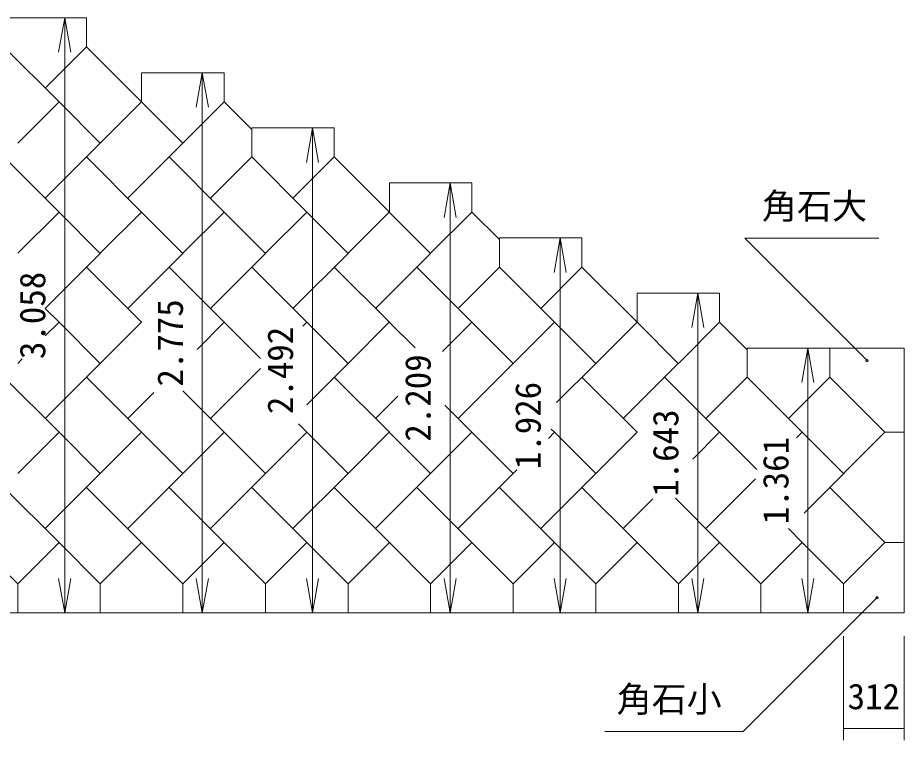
# Model space of a CAD drawing. Units: millimetres, scale not verified, with parts at other scales. Extents: x 880 to 2725, y 439 to 2924.
# Drawn here: x 1966 to 2725, y 439 to 1058 of the extents above; entities that cross this region are included whole.
import ezdxf
from ezdxf.enums import TextEntityAlignment as Align

# ---------------------------------------------------------------- set-up
doc = ezdxf.new("R2010")
doc.units = ezdxf.units.MM
doc.header["$LTSCALE"] = 10
doc.layers.add('0_2', color=2, linetype='Continuous', lineweight=18)
doc.styles.add('ＭＳ ゴシック-5.0-0.0', font='')
doc.styles.get('ＭＳ ゴシック-5.0-0.0').set_extended_font_data('ＭＳ ゴシック-5.0-0.0')

msp = doc.modelspace()

# ---------------------------------------------------------------- linework, layer by layer
at = {"layer": '0_2'}
for p, q in [((1953.71, 1058.24), (2024.39, 1058.24)), ((2024.39, 1033.23), (2024.39, 1058.24)), ((1953.71, 1033.26), (2000.87, 986.09)), ((1989.06, 997.91), (2024.42, 1033.26)), ((2024.42, 1033.26), (2071.58, 986.09)), ((2071.58, 986.09), (2071.58, 1011.07)), ((2071.58, 1011.07), (2142.27, 1011.07)), ((2142.27, 986.07), (2142.27, 1011.07)), ((1965.52, 950.74), (2000.85, 986.07)), ((2000.85, 986.07), (2036.2, 950.71)), ((2036.23, 950.74), (2071.56, 986.07)), ((2071.56, 986.07), (2106.91, 950.71)), ((2106.94, 950.74), (2142.27, 986.07)), ((2142.27, 986.07), (2165.84, 962.5)), ((2165.84, 938.93), (2165.84, 963.91)), ((2165.84, 963.91), (2236.52, 963.91)), ((2236.52, 938.9), (2236.52, 963.91)), ((1989.06, 903.57), (2036.2, 950.71)), ((2059.77, 903.57), (2106.91, 950.71)), ((1953.71, 938.93), (2000.87, 891.76)), ((2024.42, 938.93), (2071.58, 891.76)), ((2095.13, 938.93), (2142.29, 891.76)), ((2130.48, 903.57), (2165.84, 938.93)), ((2165.84, 938.93), (2213, 891.76)), ((2201.19, 903.57), (2236.55, 938.93)), ((2236.55, 938.93), (2283.72, 891.76)), ((2283.72, 891.76), (2283.72, 916.74)), ((2283.72, 916.74), (2354.4, 916.74)), ((2354.4, 891.73), (2354.4, 916.74)), ((1965.52, 856.41), (2000.85, 891.73)), ((2000.85, 891.73), (2036.2, 856.38)), ((2036.23, 856.41), (2071.56, 891.73)), ((2071.56, 891.73), (2106.91, 856.38)), ((2106.94, 856.41), (2142.27, 891.73)), ((2142.27, 891.73), (2177.62, 856.38)), ((2177.65, 856.41), (2212.98, 891.73)), ((2212.98, 891.73), (2248.33, 856.38)), ((2248.36, 856.41), (2283.69, 891.73)), ((2283.69, 891.73), (2319.04, 856.38)), ((2319.07, 856.41), (2354.4, 891.73)), ((2354.4, 891.73), (2377.97, 868.16)), ((2377.97, 844.59), (2377.97, 869.57)), ((2377.97, 869.57), (2448.65, 869.57)), ((2448.65, 844.57), (2448.65, 869.57)), ((1989.06, 809.24), (2036.2, 856.38)), ((2059.77, 809.24), (2106.91, 856.38)), ((2130.48, 809.24), (2177.62, 856.38)), ((2201.19, 809.24), (2248.33, 856.38)), ((2271.9, 809.24), (2319.04, 856.38)), ((2024.42, 844.59), (2071.58, 797.43)), ((2095.13, 844.59), (2142.29, 797.43)), ((2165.84, 844.59), (2213, 797.43)), ((2236.55, 844.59), (2283.72, 797.43)), ((2307.26, 844.59), (2354.43, 797.43)), ((2342.61, 809.24), (2377.97, 844.59)), ((2377.97, 844.59), (2425.14, 797.43)), ((2413.33, 809.24), (2448.68, 844.59)), ((2448.68, 844.59), (2495.85, 797.43)), ((2495.82, 797.4), (2495.82, 822.38)), ((2495.82, 822.38), (2566.51, 822.38)), ((2566.51, 797.38), (2566.51, 822.38)), ((1989.06, 809.24), (2000.87, 797.43)), ((1989.06, 785.62), (2000.85, 797.4)), ((2000.85, 797.4), (2036.2, 762.05)), ((2036.23, 762.07), (2071.58, 797.43)), ((2142.27, 797.4), (2119.03, 774.16)), ((2142.27, 797.4), (2173.26, 766.41)), ((2212.98, 797.4), (2209.54, 793.97)), ((2212.98, 797.4), (2248.33, 762.05)), ((2248.36, 762.07), (2283.69, 797.4)), ((2283.69, 797.4), (2305.77, 775.32)), ((2354.4, 797.4), (2329.19, 772.2)), ((2354.4, 797.4), (2389.76, 762.05)), ((2389.78, 762.07), (2425.11, 797.4)), ((2425.11, 797.4), (2460.47, 762.05)), ((2460.49, 762.07), (2495.82, 797.4)), ((2495.82, 797.4), (2531.18, 762.05)), ((2531.2, 762.07), (2566.53, 797.4)), ((2566.53, 797.4), (2590.1, 773.83)), ((2590.1, 750.26), (2590.1, 775.24)), ((2590.1, 775.24), (2660.79, 775.24)), ((2660.79, 750.23), (2660.79, 775.24)), ((2660.79, 775.24), (2724.65, 775.24)), ((2724.65, 548.41), (2724.65, 775.24)), ((1965.52, 762.07), (1969.41, 765.96)), ((1989.06, 714.91), (2036.2, 762.05)), ((2248.33, 762.05), (2212.96, 726.67)), ((2342.61, 714.91), (2389.76, 762.05)), ((2460.47, 762.05), (2426.94, 728.52)), ((2531.18, 762.05), (2484.04, 714.91)), ((2130.48, 714.91), (2173.46, 757.88)), ((1953.71, 750.26), (2000.87, 703.09)), ((2024.42, 750.26), (2071.58, 703.09)), ((2236.55, 750.26), (2283.72, 703.09)), ((2448.68, 750.26), (2495.85, 703.09)), ((2519.39, 750.26), (2566.56, 703.09)), ((2554.75, 714.91), (2590.1, 750.26)), ((2590.1, 750.26), (2637.27, 703.09)), ((2625.46, 714.91), (2660.81, 750.26)), ((2660.81, 750.26), (2707.98, 703.09)), ((2059.77, 714.91), (2082.11, 737.25)), ((2106.91, 738.48), (2142.29, 703.09)), ((2271.9, 714.91), (2291.12, 734.12)), ((2354.43, 703.09), (2331.31, 726.21)), ((2213, 703.09), (2205.86, 710.24)), ((1965.52, 667.74), (2000.85, 703.07)), ((2000.85, 703.07), (2036.2, 667.71)), ((2036.23, 667.74), (2071.56, 703.07)), ((2071.56, 703.07), (2106.91, 667.71)), ((2106.94, 667.74), (2142.27, 703.07)), ((2142.27, 703.07), (2177.62, 667.71)), ((2177.65, 667.74), (2212.98, 703.07)), ((2212.98, 703.07), (2248.33, 667.71)), ((2248.36, 667.74), (2283.69, 703.07)), ((2319.04, 667.71), (2283.69, 703.07)), ((2319.07, 667.74), (2354.4, 703.07)), ((2354.4, 703.07), (2379.4, 678.06)), ((2425.11, 703.07), (2419.95, 697.91)), ((2425.14, 703.09), (2422.4, 705.83)), ((2425.11, 703.07), (2460.47, 667.71)), ((2460.49, 667.74), (2495.85, 703.09)), ((2566.53, 703.07), (2543.49, 680.03)), ((2566.53, 703.07), (2598.5, 671.1)), ((2637.24, 703.07), (2632.44, 698.27)), ((2637.24, 703.07), (2672.6, 667.71)), ((2707.98, 703.09), (2638.84, 633.96)), ((2707.98, 703.09), (2724.65, 703.09)), ((2379.4, 678.06), (2389.76, 667.71)), ((2389.76, 667.71), (2393.03, 670.98)), ((1989.06, 620.57), (2036.2, 667.71)), ((2059.77, 620.57), (2106.91, 667.71)), ((2130.48, 620.57), (2177.62, 667.71)), ((2201.19, 620.57), (2248.33, 667.71)), ((2271.9, 620.57), (2319.04, 667.71)), ((2342.61, 620.57), (2389.76, 667.71)), ((2413.33, 620.57), (2460.47, 667.71)), ((2554.75, 620.57), (2597.39, 663.22)), ((1953.71, 655.93), (2000.87, 608.76)), ((2024.42, 655.93), (2071.58, 608.76)), ((2095.13, 655.93), (2142.29, 608.76)), ((2165.84, 655.93), (2213, 608.76)), ((2236.55, 655.93), (2283.72, 608.76)), ((2307.26, 655.93), (2354.43, 608.76)), ((2377.97, 655.93), (2425.14, 608.76)), ((2448.68, 655.93), (2495.85, 608.76)), ((2660.81, 655.93), (2707.98, 608.76)), ((2484.04, 620.57), (2509.46, 645.99)), ((2566.56, 608.76), (2528.75, 646.57)), ((2637.27, 608.76), (2625.46, 620.57)), ((1930.16, 608.76), (1965.52, 573.41)), ((1965.52, 573.41), (2000.87, 608.76)), ((2000.87, 608.76), (2036.23, 573.41)), ((2036.23, 573.41), (2071.58, 608.76)), ((2071.58, 608.76), (2106.94, 573.41)), ((2106.94, 573.41), (2142.29, 608.76)), ((2142.29, 608.76), (2177.65, 573.41)), ((2177.65, 573.41), (2213, 608.76)), ((2213, 608.76), (2248.36, 573.41)), ((2248.36, 573.41), (2283.72, 608.76)), ((2283.72, 608.76), (2319.07, 573.41)), ((2319.07, 573.41), (2354.43, 608.76)), ((2354.43, 608.76), (2389.78, 573.41)), ((2389.78, 573.41), (2425.14, 608.76)), ((2425.14, 608.76), (2460.49, 573.41)), ((2460.49, 573.41), (2495.85, 608.76)), ((2495.85, 608.76), (2531.2, 573.41)), ((2531.2, 573.41), (2566.56, 608.76)), ((2566.56, 608.76), (2601.91, 573.41)), ((2601.91, 573.41), (2637.27, 608.76)), ((2637.27, 608.76), (2672.62, 573.41)), ((2672.62, 573.41), (2707.98, 608.76)), ((2707.98, 608.76), (2724.65, 608.76)), ((1965.52, 573.41), (1965.52, 548.41)), ((2036.23, 573.41), (2036.23, 548.41)), ((2106.94, 573.41), (2106.94, 548.41)), ((2177.65, 573.41), (2177.65, 548.41)), ((2248.36, 573.41), (2248.36, 548.41)), ((2319.07, 573.41), (2319.07, 548.41)), ((2389.78, 573.41), (2389.78, 548.41)), ((2460.49, 573.41), (2460.49, 548.41)), ((2531.2, 573.41), (2531.2, 548.41)), ((2601.91, 573.41), (2601.91, 548.41)), ((2672.62, 573.41), (2672.62, 548.41)), ((1894.81, 548.41), (1965.52, 548.41)), ((1965.52, 548.41), (2036.23, 548.41)), ((2036.23, 548.41), (2106.94, 548.41)), ((2106.94, 548.41), (2177.65, 548.41)), ((2177.65, 548.41), (2248.36, 548.41)), ((2248.36, 548.41), (2319.07, 548.41)), ((2319.07, 548.41), (2389.78, 548.41)), ((2389.78, 548.41), (2460.49, 548.41)), ((2460.49, 548.41), (2531.2, 548.41)), ((2531.2, 548.41), (2601.91, 548.41)), ((2601.91, 548.41), (2672.62, 548.41)), ((2672.62, 548.41), (2724.65, 548.41))]:
    msp.add_line(p, q, dxfattribs=at)
at = {"layer": '0_2', "color": 4}
for p, q in [((2005.73, 1058.24), (2000.52, 1028.69)), ((2005.73, 1058.24), (2005.73, 548.41)), ((2005.73, 1058.24), (2010.94, 1028.69)), ((2123.58, 1011.07), (2118.37, 981.53)), ((2123.58, 1011.07), (2123.58, 548.41)), ((2123.58, 1011.07), (2128.79, 981.53)), ((2217.86, 963.91), (2212.65, 934.36)), ((2217.86, 963.91), (2217.86, 548.41)), ((2217.86, 963.91), (2223.07, 934.36)), ((2335.74, 916.74), (2330.53, 887.19)), ((2335.74, 916.74), (2335.74, 548.41)), ((2335.74, 916.74), (2340.95, 887.19)), ((2429.99, 869.57), (2424.78, 840.03)), ((2429.99, 869.57), (2429.99, 548.41)), ((2429.99, 869.57), (2435.2, 840.03)), ((2692.86, 764.54), (2588.08, 869.32)), ((2588.08, 869.32), (2702.75, 869.32)), ((2547.87, 822.38), (2542.66, 792.84)), ((2547.87, 822.38), (2547.87, 548.41)), ((2547.87, 822.38), (2553.08, 792.84)), ((2642.12, 775.24), (2636.91, 745.69)), ((2642.12, 775.24), (2642.12, 548.41)), ((2642.12, 775.24), (2647.33, 745.69)), ((2005.73, 548.41), (2000.52, 577.95)), ((2005.73, 548.41), (2010.94, 577.95)), ((2123.58, 548.41), (2118.37, 577.95)), ((2123.58, 548.41), (2128.79, 577.95)), ((2217.86, 548.41), (2212.65, 577.95)), ((2217.86, 548.41), (2223.07, 577.95)), ((2335.74, 548.41), (2330.53, 577.95)), ((2335.74, 548.41), (2340.95, 577.95)), ((2429.99, 548.41), (2424.78, 577.95)), ((2429.99, 548.41), (2435.2, 577.95)), ((2547.87, 548.41), (2542.66, 577.95)), ((2547.87, 548.41), (2553.08, 577.95)), ((2642.12, 548.41), (2636.91, 577.95)), ((2642.12, 548.41), (2647.33, 577.95)), ((2701.44, 561.52), (2586.8, 446.88)), ((2672.62, 439.27), (2672.62, 528.41)), ((2724.65, 439.27), (2724.65, 528.41)), ((2672.62, 449.27), (2724.65, 449.27)), ((2586.8, 446.88), (2468.31, 446.88))]:
    msp.add_line(p, q, dxfattribs=at)
at = {"layer": '0_2'}
for centre in [(2692.86, 764.54), (2701.44, 561.52)]:
    msp.add_circle(centre, 1, dxfattribs=at)

# ---------------------------------------------------------------- texts
at = {"layer": '0_2', "color": 7, "style": 'ＭＳ ゴシック-5.0-0.0'}
for s, p in [('角石大', (2602.75, 879.32)), ('角石小', (2478.31, 456.88)), ('312', (2676.14, 459.27))]:
    msp.add_text(s, height=21.99, dxfattribs=at).set_placement(p, align=Align.BOTTOM_LEFT)
for s, p in [('3.058', (1995.73, 765.82)), ('2.775', (2113.58, 742.24)), ('2.492', (2207.86, 718.66)), ('2.209', (2325.74, 695.07)), ('1.926', (2419.99, 671.49)), ('1.643', (2537.87, 647.89)), ('1.361', (2632.12, 624.32))]:
    msp.add_text(s, height=21.99, rotation=90, dxfattribs=at).set_placement(p, align=Align.BOTTOM_LEFT)

doc.saveas('drawing.dxf')
